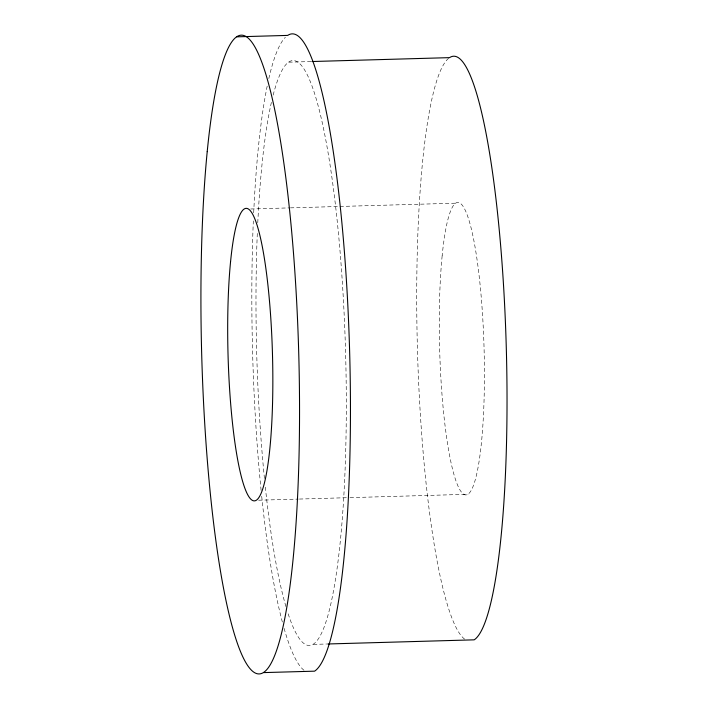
<?xml version="1.0" encoding="UTF-8"?>
<svg xmlns="http://www.w3.org/2000/svg" width="708" height="708" viewBox="0 0 708 708"><rect width="100%" height="100%" fill="white"/><g stroke="black" fill="none" stroke-linecap="round" stroke-linejoin="round"><path stroke-width="0.53" stroke-dasharray="3.54 2.66" d="M288.846 62.18L311.962 61.525M250.738 208.984L289.315 207.895M290.413 207.86L455.722 203.187M258.641 500.211L298.316 499.087M299.413 499.051L349.009 497.653M350.106 497.627L468.023 494.29M313.467 644.377L326.671 644.006M303.989 670.264A319.485 48.516 88.4 0 1 284.076 628.323M282.35 622.022A319.485 48.516 88.4 0 1 261.677 496.043M261.11 490.414A319.485 48.516 88.4 0 1 253.331 220.931M253.685 212.851A319.485 48.516 88.4 0 1 267.27 85.748M268.819 78.579A319.485 48.516 88.4 0 1 285.377 37.312M273.155 95.102A292.572 44.427 88.4 0 1 345.575 352.283A292.572 44.427 88.4 0 1 287.696 612.393M285.926 606.561A292.572 44.427 88.4 0 1 265.234 486.254M264.438 478.458A292.572 44.427 88.4 0 1 257.358 232.082M257.774 222.781A292.572 44.427 88.4 0 1 271.801 100.607M464.652 639.156A292.572 44.427 88.4 0 1 417.393 347.531A292.572 44.427 88.4 0 1 448.978 58.047M442.155 255.765A146.282 22.213 88.4 0 0 462.191 492.972A146.282 22.213 88.4 0 0 481.272 297.493A146.282 22.213 88.4 0 0 442.155 255.765"/><path stroke-width="1.06" d="M236.844 36.834L287.714 35.4A319.485 48.516 88.4 0 1 348.619 322.582A319.485 48.516 88.4 0 1 314.6 671.166L263.721 672.6M311.962 61.525L449.562 57.64A292.572 44.427 88.4 0 1 505.344 320.627A292.572 44.427 88.4 0 1 474.183 639.837L327.777 643.979M207.214 151.654A319.485 48.516 88.4 0 0 250.977 669.715A319.485 48.516 88.4 0 0 292.652 242.791A319.485 48.516 88.4 0 0 207.214 151.654M230.56 261.739A146.282 22.213 88.4 0 0 250.605 498.945A146.282 22.213 88.4 0 0 269.686 303.466A146.282 22.213 88.4 0 0 230.56 261.739"/></g></svg>
